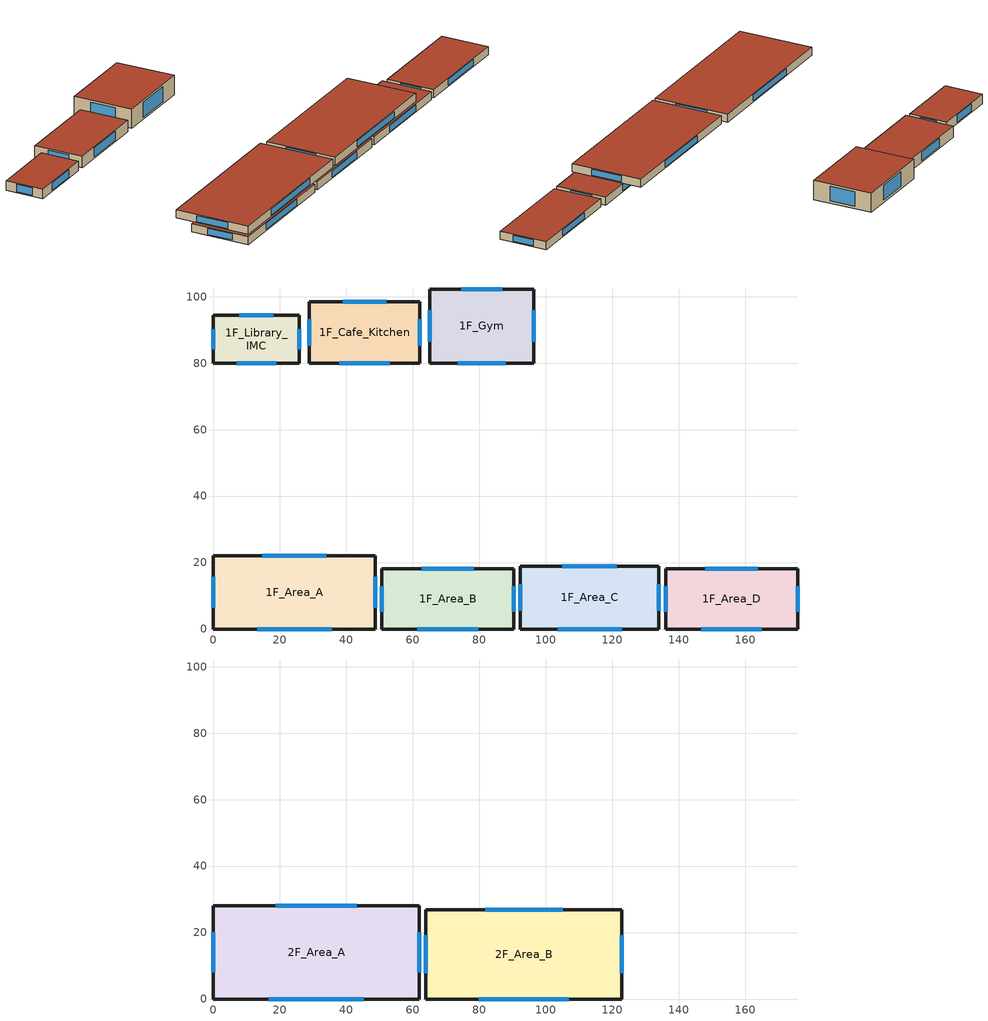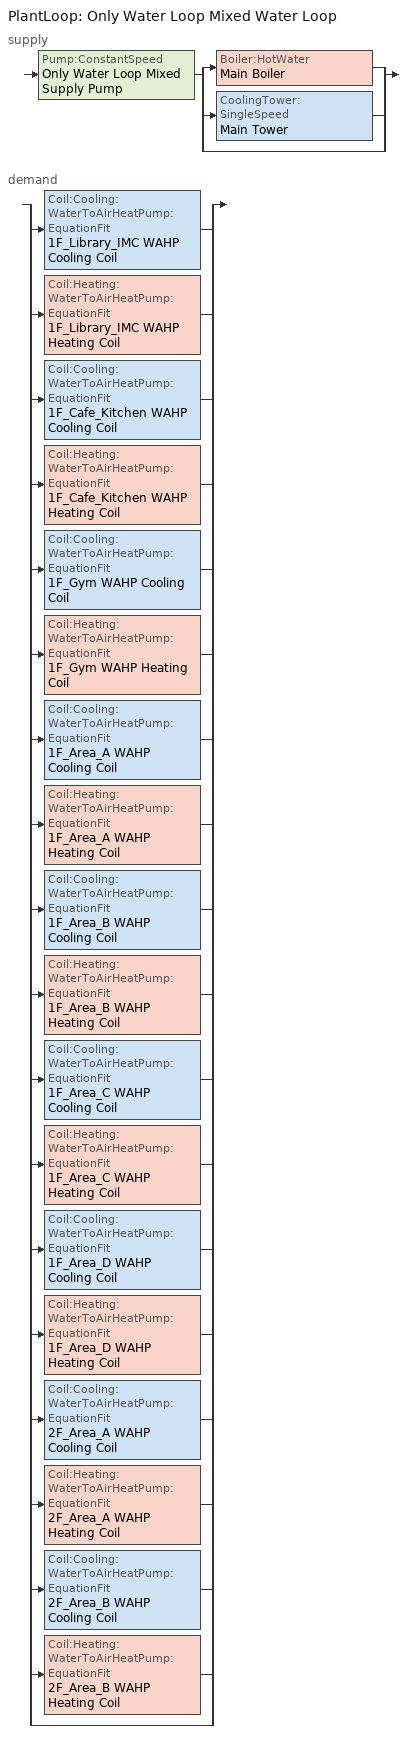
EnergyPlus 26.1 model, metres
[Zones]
1F_Library_IMC
 floor ground (ExtFloor): 0,80 0,94.37 25.86,94.37 25.86,80 z0
 wall outside (ExtWall): 0,80 25.86,80 25.86,94.37 0,94.37 0,80 z0:3.66
 window (ExtWindow): 6.98,80 18.89,80 / 18.04,94.37 7.83,94.37 / 25.86,84.11 25.86,90.26 / 0,90.26 0,84.11 z0.44:3.22
 roof outside (ExtRoof): 0,80 25.86,80 25.86,94.37 0,94.37 z3.66
1F_Cafe_Kitchen
 floor ground (ExtFloor): 28.86,80 28.86,98.46 62.08,98.46 62.08,80 z0
 wall outside (ExtWall): 28.86,80 62.08,80 62.08,98.46 28.86,98.46 28.86,80 z0:4.27
 window (ExtWindow): 37.82,80 53.12,80 / 52.03,98.46 38.92,98.46 / 62.08,85.28 62.08,93.17 / 28.86,93.17 28.86,85.28 z0.51:3.76
 roof outside (ExtRoof): 28.86,80 62.08,80 62.08,98.46 28.86,98.46 z4.27
1F_Gym
 floor ground (ExtFloor): 65.08,80 65.08,102.31 96.32,102.31 96.32,80 z0
 wall outside (ExtWall): 65.08,80 96.32,80 96.32,102.31 65.08,102.31 65.08,80 z0:7.32
 window (ExtWindow): 73.51,80 87.89,80 / 86.87,102.31 74.54,102.31 / 96.32,86.38 96.32,95.92 / 65.08,95.92 65.08,86.38 z0.88:6.44
 roof outside (ExtRoof): 65.08,80 96.32,80 96.32,102.31 65.08,102.31 z7.32
1F_Area_A
 floor ground (ExtFloor): 0,0 0,22.11 48.65,22.11 48.65,0 z0
 wall outside (ExtWall): 0,0 48.65,0 48.65,22.11 0,22.11 0,0 z0:3.05
 window (ExtWindow): 13.12,0 35.53,0 / 33.93,22.11 14.72,22.11 / 48.65,6.33 48.65,15.79 / 0,15.79 0,6.33 z0.37:2.68
 roof outside (ExtRoof): 0,0 48.65,0 48.65,22.11 0,22.11 z3.05
1F_Area_B
 floor ground (ExtFloor): 50.65,0 50.65,18.06 90.38,18.06 90.38,0 z0
 wall outside (ExtWall): 50.65,0 90.38,0 90.38,18.06 50.65,18.06 50.65,0 z0:3.05
 window (ExtWindow): 61.37,0 79.66,0 / 78.35,18.06 62.67,18.06 / 90.38,5.17 90.38,12.89 / 50.65,12.89 50.65,5.17 z0.37:2.68
 roof outside (ExtRoof): 50.65,0 90.38,0 90.38,18.06 50.65,18.06 z3.05
1F_Area_C
 floor ground (ExtFloor): 92.38,0 92.38,18.94 134.04,18.94 134.04,0 z0
 wall outside (ExtWall): 92.38,0 134.04,0 134.04,18.94 92.38,18.94 92.38,0 z0:3.05
 window (ExtWindow): 103.61,0 122.8,0 / 121.43,18.94 104.98,18.94 / 134.04,5.42 134.04,13.52 / 92.38,13.52 92.38,5.42 z0.37:2.68
 roof outside (ExtRoof): 92.38,0 134.04,0 134.04,18.94 92.38,18.94 z3.05
1F_Area_D
 floor ground (ExtFloor): 136.04,0 136.04,18.06 175.76,18.06 175.76,0 z0
 wall outside (ExtWall): 136.04,0 175.76,0 175.76,18.06 136.04,18.06 136.04,0 z0:3.05
 window (ExtWindow): 146.75,0 165.05,0 / 163.74,18.06 148.06,18.06 / 175.76,5.17 175.76,12.89 / 136.04,12.89 136.04,5.17 z0.37:2.68
 roof outside (ExtRoof): 136.04,0 175.76,0 175.76,18.06 136.04,18.06 z3.05
2F_Area_A
 floor ground (ExtFloor): 0,0 0,28.13 61.89,28.13 61.89,0 z3.96
 wall outside (ExtWall): 0,0 61.89,0 61.89,28.13 0,28.13 0,0 z3.96:7.01
 window (ExtWindow): 16.69,0 45.19,0 / 43.16,28.13 18.73,28.13 / 61.89,8.05 61.89,20.08 / 0,20.08 0,8.05 z4.33:6.64
 roof outside (ExtRoof): 0,0 61.89,0 61.89,28.13 0,28.13 z7.01
2F_Area_B
 floor ground (ExtFloor): 63.89,0 63.89,26.82 122.9,26.82 122.9,0 z3.96
 wall outside (ExtWall): 63.89,0 122.9,0 122.9,26.82 63.89,26.82 63.89,0 z3.96:7.01
 window (ExtWindow): 79.8,0 106.98,0 / 105.04,26.82 81.75,26.82 / 122.9,7.68 122.9,19.15 / 63.89,19.15 63.89,7.68 z4.33:6.64
 roof outside (ExtRoof): 63.89,0 122.9,0 122.9,26.82 63.89,26.82 z7.01
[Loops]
PlantLoop 'Only Water Loop Mixed Water Loop'
 supply: Pump:ConstantSpeed 'Only Water Loop Mixed Supply Pump' > split
  | Boiler:HotWater 'Main Boiler'
  | CoolingTower:SingleSpeed 'Main Tower'
  | bypass
 demand: split
  | Coil:Cooling:WaterToAirHeatPump:EquationFit '1F_Library_IMC WAHP Cooling Coil'
  | Coil:Heating:WaterToAirHeatPump:EquationFit '1F_Library_IMC WAHP Heating Coil'
  | Coil:Cooling:WaterToAirHeatPump:EquationFit '1F_Cafe_Kitchen WAHP Cooling Coil'
  | Coil:Heating:WaterToAirHeatPump:EquationFit '1F_Cafe_Kitchen WAHP Heating Coil'
  | Coil:Cooling:WaterToAirHeatPump:EquationFit '1F_Gym WAHP Cooling Coil'
  | Coil:Heating:WaterToAirHeatPump:EquationFit '1F_Gym WAHP Heating Coil'
  | Coil:Cooling:WaterToAirHeatPump:EquationFit '1F_Area_A WAHP Cooling Coil'
  | Coil:Heating:WaterToAirHeatPump:EquationFit '1F_Area_A WAHP Heating Coil'
  | Coil:Cooling:WaterToAirHeatPump:EquationFit '1F_Area_B WAHP Cooling Coil'
  | Coil:Heating:WaterToAirHeatPump:EquationFit '1F_Area_B WAHP Heating Coil'
  | Coil:Cooling:WaterToAirHeatPump:EquationFit '1F_Area_C WAHP Cooling Coil'
  | Coil:Heating:WaterToAirHeatPump:EquationFit '1F_Area_C WAHP Heating Coil'
  | Coil:Cooling:WaterToAirHeatPump:EquationFit '1F_Area_D WAHP Cooling Coil'
  | Coil:Heating:WaterToAirHeatPump:EquationFit '1F_Area_D WAHP Heating Coil'
  | Coil:Cooling:WaterToAirHeatPump:EquationFit '2F_Area_A WAHP Cooling Coil'
  | Coil:Heating:WaterToAirHeatPump:EquationFit '2F_Area_A WAHP Heating Coil'
  | Coil:Cooling:WaterToAirHeatPump:EquationFit '2F_Area_B WAHP Cooling Coil'
  | Coil:Heating:WaterToAirHeatPump:EquationFit '2F_Area_B WAHP Heating Coil'
  | bypass
[BUILDING]
Lakeside_ES: North Axis=0; Terrain=Suburbs; Loads Convergence Tolerance Value=0.04; Temperature Convergence Tolerance Value=0.4; Solar Distribution=FullInteriorAndExterior; Maximum Number of Warmup Days=50; Minimum Number of Warmup Days=6
[SITE:LOCATION]
Sun_Prairie_WI: Latitude=43.16521; Longitude=-89.2541; Time Zone=-6; Elevation=261; Keep Site Location Information=No
[SIZINGPERIOD:DESIGNDAY] Day of Month=21; DryBulb Temperature Range Modifier Type=DefaultMultipliers; Humidity Condition Type=Wetbulb; Barometric Pressure=101325; Wind Direction=270; Rain Indicator=No; Snow Indicator=No; Daylight Saving Time Indicator=No; Solar Model Indicator=ASHRAEClearSky; ASHRAE Clear Sky Optical Depth for Beam Irradiance taub=0; ASHRAE Clear Sky Optical Depth for Diffuse Irradiance taud=0; Begin Environment Reset Mode=FullResetAtBeginEnvironment
Name | Month | Day Type | Maximum DryBulb Temperature | Daily DryBulb Temperature Range | Wetbulb or DewPoint at Maximum DryBulb | Wind Speed | Sky Clearness
Madison Winter | 1 | WinterDesignDay | -17.8 | 0 | -17.8 | 3.5 | 0
Madison Summer | 7 | SummerDesignDay | 33 | 10 | 23 | 4 | 1
[Site:GroundTemperature:BuildingSurface]
2, 1.5, 3, 7, 12, 16, 18, 18.5, 16, 11, 6, 3
[MATERIAL]
Mat_Conc: MediumRough, 0.1, 1.4, 2100, 880, 0.9, 0.7, 0.7
Mat_Insul: MediumRough, 0.1, 0.04, 30, 1200, 0.9, 0.7, 0.7
Mat_Gyp: MediumSmooth, 0.012, 0.16, 800, 1090, 0.9, 0.7, 0.7
Mat_RoofIns: MediumRough, 0.15, 0.04, 30, 1200, 0.9, 0.7, 0.7
Mat_RoofDeck: MediumRough, 0.02, 0.14, 530, 900, 0.9, 0.7, 0.7
Mat_Furniture: MediumSmooth, 0.05, 0.15, 600, 1200, 0.9, 0.7, 0.7
[WINDOWMATERIAL:SIMPLEGLAZINGSYSTEM]
SimpleGlazing: UFactor=1.98739; Solar Heat Gain Coefficient=0.34; Visible Transmittance=0.52
[CONSTRUCTION]
ExtWall: Mat_Conc, Mat_Insul, Mat_Gyp
ExtRoof: Mat_RoofDeck, Mat_RoofIns, Mat_Gyp
ExtFloor: Mat_Insul, Mat_Conc
ExtWindow: SimpleGlazing
A04v2_Furniture: Mat_Furniture
[ZONE] Type=1; Multiplier=1; Ceiling Height=autocalculate; Volume=autocalculate; Floor Area=autocalculate; Part of Total Floor Area=Yes
1F_Library_IMC; 1F_Cafe_Kitchen; 1F_Gym; 1F_Area_A; 1F_Area_B; 1F_Area_C; 1F_Area_D; 2F_Area_A; 2F_Area_B
[PEOPLE] Number of People Calculation Method=People/Area; Fraction Radiant=0.3; Sensible Heat Fraction=autocalculate; Carbon Dioxide Generation Rate=3.82e-08; Enable ASHRAE 55 Comfort Warnings=No; Mean Radiant Temperature Calculation Type=EnclosureAveraged; Clothing Insulation Calculation Method=ClothingInsulationSchedule; Cold Stress Temperature Threshold=15.56; Heat Stress Temperature Threshold=30
Name | Zone or ZoneList or Space or SpaceList | Number of People Schedule | People per Floor Area | Activity Level Schedule
1F_Library_IMC_People | 1F_Library_IMC | SCH_Occ_Library | 0.012 | SCH_Activity
1F_Cafe_Kitchen_People | 1F_Cafe_Kitchen | SCH_Occ_Cafe | 0.18 | SCH_Activity_Cafe
1F_Gym_People | 1F_Gym | SCH_Occ_Gym | 0.008 | SCH_Activity_Gym
1F_Area_A_People | 1F_Area_A | SCH_Occ_Class | 0.045 | SCH_Activity
1F_Area_B_People | 1F_Area_B | SCH_Occ_Class | 0.045 | SCH_Activity
1F_Area_C_People | 1F_Area_C | SCH_Occ_Class | 0.045 | SCH_Activity
1F_Area_D_People | 1F_Area_D | SCH_Occ_Class | 0.045 | SCH_Activity
2F_Area_A_People | 2F_Area_A | SCH_Occ_Class | 0.045 | SCH_Activity
2F_Area_B_People | 2F_Area_B | SCH_Occ_Class | 0.045 | SCH_Activity
[LIGHTS] Design Level Calculation Method=Watts/Area; Return Air Fraction=0; Fraction Radiant=0.2; Fraction Visible=0.2; Fraction Replaceable=1; EndUse Subcategory=General; Return Air Fraction Calculated from Plenum Temperature=No; Return Air Fraction Function of Plenum Temperature Coefficient 1=0; Return Air Fraction Function of Plenum Temperature Coefficient 2=0
Name | Zone or ZoneList or Space or SpaceList | Schedule | Watts per Floor Area
1F_Library_IMC_Lights | 1F_Library_IMC | SCH_Lights | 7.36251
1F_Cafe_Kitchen_Lights | 1F_Cafe_Kitchen | SCH_Lights | 6.54445
1F_Gym_Lights | 1F_Gym | SCH_Lights_Gym | 5.31737
1F_Area_A_Lights | 1F_Area_A | SCH_Lights | 6.54445
1F_Area_B_Lights | 1F_Area_B | SCH_Lights | 6.54445
1F_Area_C_Lights | 1F_Area_C | SCH_Lights | 6.54445
1F_Area_D_Lights | 1F_Area_D | SCH_Lights | 6.54445
2F_Area_A_Lights | 2F_Area_A | SCH_Lights | 6.54445
2F_Area_B_Lights | 2F_Area_B | SCH_Lights | 6.54445
[ELECTRICEQUIPMENT] Design Level Calculation Method=Watts/Area
Name | Zone or ZoneList or Space or SpaceList | Schedule | Watts per Floor Area | Fraction Latent | Fraction Radiant | Fraction Lost | EndUse Subcategory
1F_Library_IMC_Equip | 1F_Library_IMC | SCH_Equip | 5.16667 | 0 | 0.3 | 0 | General
1F_Library_IMC_FanProxy | 1F_Library_IMC | SCH_HVAC | 1.2 | 0 | 0 | 0 | Fans
1F_Cafe_Kitchen_Equip | 1F_Cafe_Kitchen | SCH_Equip | 2.58334 | 0 | 0.3 | 0 | General
1F_Cafe_Kitchen_Kitchen | 1F_Cafe_Kitchen | SCH_Kitchen | 12.9167 | 0.1 | 0.2 | 0.3 | Kitchen
1F_Cafe_Kitchen_FanProxy | 1F_Cafe_Kitchen | SCH_HVAC | 1.44 | 0 | 0 | 0 | Fans
1F_Gym_Equip | 1F_Gym | SCH_Equip | 1.55 | 0 | 0.3 | 0 | General
1F_Gym_FanProxy | 1F_Gym | SCH_HVAC | 0.96 | 0 | 0 | 0 | Fans
1F_Area_A_Equip | 1F_Area_A | SCH_Equip | 3.1 | 0 | 0.3 | 0 | General
1F_Area_A_FanProxy | 1F_Area_A | SCH_HVAC | 2.1375 | 0 | 0 | 0 | Fans
1F_Area_B_Equip | 1F_Area_B | SCH_Equip | 3.1 | 0 | 0.3 | 0 | General
1F_Area_B_FanProxy | 1F_Area_B | SCH_HVAC | 1.1178 | 0 | 0 | 0 | Fans
1F_Area_C_Equip | 1F_Area_C | SCH_Equip | 3.1 | 0 | 0.3 | 0 | General
1F_Area_C_FanProxy | 1F_Area_C | SCH_HVAC | 0.5685 | 0 | 0 | 0 | Fans
1F_Area_D_Equip | 1F_Area_D | SCH_Equip | 3.1 | 0 | 0.3 | 0 | General
1F_Area_D_FanProxy | 1F_Area_D | SCH_HVAC | 0.9647 | 0 | 0 | 0 | Fans
2F_Area_A_Equip | 2F_Area_A | SCH_Equip | 3.1 | 0 | 0.3 | 0 | General
2F_Area_A_FanProxy | 2F_Area_A | SCH_HVAC | 1.6421 | 0 | 0 | 0 | Fans
2F_Area_B_Equip | 2F_Area_B | SCH_Equip | 3.1 | 0 | 0.3 | 0 | General
2F_Area_B_FanProxy | 2F_Area_B | SCH_HVAC | 1.9902 | 0 | 0 | 0 | Fans
[ZONEINFILTRATION:DESIGNFLOWRATE] Schedule=SCH_Infil; Design Flow Rate Calculation Method=Flow/ExteriorArea; Flow Rate per Exterior Surface Area=0.00073; Constant Term Coefficient=1; Temperature Term Coefficient=0; Velocity Term Coefficient=0; Velocity Squared Term Coefficient=0; Density Basis=Outdoor
Name | Zone or ZoneList or Space or SpaceList
1F_Library_IMC_Infil | 1F_Library_IMC
1F_Cafe_Kitchen_Infil | 1F_Cafe_Kitchen
1F_Gym_Infil | 1F_Gym
1F_Area_A_Infil | 1F_Area_A
1F_Area_B_Infil | 1F_Area_B
1F_Area_C_Infil | 1F_Area_C
1F_Area_D_Infil | 1F_Area_D
2F_Area_A_Infil | 2F_Area_A
2F_Area_B_Infil | 2F_Area_B
[DesignSpecification:OutdoorAir] Outdoor Air Method=Flow/Person; Outdoor Air Flow per Person {m3/s}=0.00944; Outdoor Air Flow per Zone Floor Area {m3/s-m2}=0; Outdoor Air Flow per Zone {m3/s}=0
SZ DSOA 1F_Library_IMC; SZ DSOA 1F_Cafe_Kitchen; SZ DSOA 1F_Gym; SZ DSOA 1F_Area_A; SZ DSOA 1F_Area_B; SZ DSOA 1F_Area_C; SZ DSOA 1F_Area_D; SZ DSOA 2F_Area_A; SZ DSOA 2F_Area_B
[SIZING:ZONE] Zone Cooling Design Supply Air Temperature Input Method=SupplyAirTemperature; Zone Cooling Design Supply Air Temperature=12; Zone Heating Design Supply Air Temperature Input Method=SupplyAirTemperature; Zone Heating Design Supply Air Temperature=50; Zone Cooling Design Supply Air Humidity Ratio=0.0085; Zone Heating Design Supply Air Humidity Ratio=0.008; Cooling Design Air Flow Method=DesignDay; Cooling Design Air Flow Rate=0; Cooling Minimum Air Flow per Zone Floor Area=0.000762; Cooling Minimum Air Flow=0; Cooling Minimum Air Flow Fraction=0.2; Heating Design Air Flow Method=DesignDay; Heating Design Air Flow Rate=0; Heating Maximum Air Flow per Zone Floor Area=0.002032; Heating Maximum Air Flow=0.141576; Heating Maximum Air Flow Fraction=0.3; Account for Dedicated Outdoor Air System=No; Dedicated Outdoor Air System Control Strategy=NeutralSupplyAir; Dedicated Outdoor Air Low Setpoint Temperature for Design=autosize; Dedicated Outdoor Air High Setpoint Temperature for Design=autosize; Zone Load Sizing Method=Sensible Load Only No Latent Load; Zone Latent Cooling Design Supply Air Humidity Ratio Input Method=HumidityRatioDifference; Zone Cooling Design Supply Air Humidity Ratio Difference=0.005; Zone Latent Heating Design Supply Air Humidity Ratio Input Method=HumidityRatioDifference; Zone Humidification Design Supply Air Humidity Ratio Difference=0.005; Type of Space Sum to Use=Coincident; Heating Coil Sizing Method=None; Maximum Heating Capacity To Cooling Load Sizing Ratio=1
1F_Library_IMC; 1F_Cafe_Kitchen; 1F_Gym; 1F_Area_A; 1F_Area_B; 1F_Area_C; 1F_Area_D; 2F_Area_A; 2F_Area_B
[Sizing:Zone] Zone Cooling Design Supply Air Temperature Input Method=SupplyAirTemperature; Zone Cooling Design Supply Air Temperature {C}=14; Zone Cooling Design Supply Air Temperature Difference {delta C}=11.11; Zone Heating Design Supply Air Temperature Input Method=SupplyAirTemperature; Zone Heating Design Supply Air Temperature {C}=50; Zone Cooling Design Supply Air Humidity Ratio {kg-H20/kg-air}=0.008; Zone Heating Design Supply Air Humidity Ratio {kg-H2O/kg-air}=0.008; Cooling Design Air Flow Method=DesignDay; Cooling Design Air Flow Rate {m3/s}=0; Cooling Minimum Air Flow Fraction=0; Heating Design Air Flow Method=DesignDay; Heating Design Air Flow Rate {m3/s}=0; Heating Maximum Air Flow Fraction=0
Name | Design Specification Outdoor Air Object | Design Specification Zone Air Distribution Object
1F_Library_IMC | SZ DSOA 1F_Library_IMC | SZ DSZAD 1F_Library_IMC
1F_Cafe_Kitchen | SZ DSOA 1F_Cafe_Kitchen | SZ DSZAD 1F_Cafe_Kitchen
1F_Gym | SZ DSOA 1F_Gym | SZ DSZAD 1F_Gym
1F_Area_A | SZ DSOA 1F_Area_A | SZ DSZAD 1F_Area_A
1F_Area_B | SZ DSOA 1F_Area_B | SZ DSZAD 1F_Area_B
1F_Area_C | SZ DSOA 1F_Area_C | SZ DSZAD 1F_Area_C
1F_Area_D | SZ DSOA 1F_Area_D | SZ DSZAD 1F_Area_D
2F_Area_A | SZ DSOA 2F_Area_A | SZ DSZAD 2F_Area_A
2F_Area_B | SZ DSOA 2F_Area_B | SZ DSZAD 2F_Area_B
[ThermostatSetpoint:DualSetpoint]
Lakeside_AllZones_Tstat Dual SP Control: Heating Setpoint Temperature Schedule=SCH_HtgSP; Cooling Setpoint Temperature Schedule=SCH_ClgSP
[ZoneControl:Thermostat] Control Type Schedule=HVACTemplate-Always 4; Control=Lakeside_AllZones_Tstat Dual SP Control
Name | Zone or ZoneList
1F_Library_IMC Thermostat | 1F_Library_IMC
1F_Cafe_Kitchen Thermostat | 1F_Cafe_Kitchen
1F_Gym Thermostat | 1F_Gym
1F_Area_A Thermostat | 1F_Area_A
1F_Area_B Thermostat | 1F_Area_B
1F_Area_C Thermostat | 1F_Area_C
1F_Area_D Thermostat | 1F_Area_D
2F_Area_A Thermostat | 2F_Area_A
2F_Area_B Thermostat | 2F_Area_B
[DesignSpecification:ZoneAirDistribution] Zone Air Distribution Effectiveness in Cooling Mode=1; Zone Air Distribution Effectiveness in Heating Mode=1
SZ DSZAD 1F_Library_IMC; SZ DSZAD 1F_Cafe_Kitchen; SZ DSZAD 1F_Gym; SZ DSZAD 1F_Area_A; SZ DSZAD 1F_Area_B; SZ DSZAD 1F_Area_C; SZ DSZAD 1F_Area_D; SZ DSZAD 2F_Area_A; SZ DSZAD 2F_Area_B
[Zone equipment]
1F_Library_IMC: 1F_Library_IMC WAHP
1F_Cafe_Kitchen: 1F_Cafe_Kitchen WAHP
1F_Gym: 1F_Gym WAHP
1F_Area_A: 1F_Area_A WAHP
1F_Area_B: 1F_Area_B WAHP
1F_Area_C: 1F_Area_C WAHP
1F_Area_D: 1F_Area_D WAHP
2F_Area_A: 2F_Area_A WAHP
2F_Area_B: 2F_Area_B WAHP
[ZoneHVAC:WaterToAirHeatPump] Cooling Supply Air Flow Rate {m3/s}=autosize; Heating Supply Air Flow Rate {m3/s}=autosize; Cooling Outdoor Air Flow Rate {m3/s}=autosize; Heating Outdoor Air Flow Rate {m3/s}=autosize; No Load Outdoor Air Flow Rate {m3/s}=autosize; Maximum Supply Air Temperature from Supplemental Heater {C}=autosize; Maximum Outdoor Dry-Bulb Temperature for Supplemental Heater Operation {C}=20; Fan Placement=DrawThrough; Supply Air Fan Operating Mode Schedule=HVACTemplate-Always 0; Heat Pump Coil Water Flow Mode=Cycling
Name | Supply Air Fan | Heating Coil | Cooling Coil | Supplemental Heating Coil
1F_Library_IMC WAHP | 1F_Library_IMC WAHP Supply Fan | 1F_Library_IMC WAHP Heating Coil | 1F_Library_IMC WAHP Cooling Coil | 1F_Library_IMC WAHP Supp Heating Coil
1F_Cafe_Kitchen WAHP | 1F_Cafe_Kitchen WAHP Supply Fan | 1F_Cafe_Kitchen WAHP Heating Coil | 1F_Cafe_Kitchen WAHP Cooling Coil | 1F_Cafe_Kitchen WAHP Supp Heating Coil
1F_Gym WAHP | 1F_Gym WAHP Supply Fan | 1F_Gym WAHP Heating Coil | 1F_Gym WAHP Cooling Coil | 1F_Gym WAHP Supp Heating Coil
1F_Area_A WAHP | 1F_Area_A WAHP Supply Fan | 1F_Area_A WAHP Heating Coil | 1F_Area_A WAHP Cooling Coil | 1F_Area_A WAHP Supp Heating Coil
1F_Area_B WAHP | 1F_Area_B WAHP Supply Fan | 1F_Area_B WAHP Heating Coil | 1F_Area_B WAHP Cooling Coil | 1F_Area_B WAHP Supp Heating Coil
1F_Area_C WAHP | 1F_Area_C WAHP Supply Fan | 1F_Area_C WAHP Heating Coil | 1F_Area_C WAHP Cooling Coil | 1F_Area_C WAHP Supp Heating Coil
1F_Area_D WAHP | 1F_Area_D WAHP Supply Fan | 1F_Area_D WAHP Heating Coil | 1F_Area_D WAHP Cooling Coil | 1F_Area_D WAHP Supp Heating Coil
2F_Area_A WAHP | 2F_Area_A WAHP Supply Fan | 2F_Area_A WAHP Heating Coil | 2F_Area_A WAHP Cooling Coil | 2F_Area_A WAHP Supp Heating Coil
2F_Area_B WAHP | 2F_Area_B WAHP Supply Fan | 2F_Area_B WAHP Heating Coil | 2F_Area_B WAHP Cooling Coil | 2F_Area_B WAHP Supp Heating Coil
[Fan:OnOff] Availability Schedule=HVACTemplate-Always 1; Fan Efficiency=0.7; Pressure Rise {Pa}=75; Maximum Flow Rate {m3/s}=autosize; Motor Efficiency=0.9; Motor in Airstream Fraction=1
1F_Library_IMC WAHP Supply Fan; 1F_Cafe_Kitchen WAHP Supply Fan; 1F_Gym WAHP Supply Fan; 1F_Area_A WAHP Supply Fan; 1F_Area_B WAHP Supply Fan; 1F_Area_C WAHP Supply Fan; 1F_Area_D WAHP Supply Fan; 2F_Area_A WAHP Supply Fan; 2F_Area_B WAHP Supply Fan
[Coil:Cooling:WaterToAirHeatPump:EquationFit] Rated Air Flow Rate {m3/s}=Autosize; Rated Water Flow Rate {m3/s}=Autosize; Rated Total Cooling Capacity {W}=autosize; Rated Sensible Cooling Capacity {W}=Autosize; Rated Cooling Coefficient of Performance=4.8; Rated Entering Water Temperature=30; Rated Entering Air Dry-Bulb Temperature=27; Rated Entering Air Wet-Bulb Temperature=19; Nominal Time for Condensate Removal to Begin {s}=0; Ratio of Initial Moisture Evaporation Rate and Steady State Latent Capacity=0; Maximum Cycling Rate {cycles/hr}=2.5; Latent Capacity Time Constant {s}=60; Fan Delay Time {s}=60
Name | Total Cooling Capacity Curve | Sensible Cooling Capacity Curve | Cooling Power Consumption Curve | Part Load Fraction Correlation Curve
1F_Library_IMC WAHP Cooling Coil | 1F_Library_IMC WAHP ClgTotCapCurve | 1F_Library_IMC WAHP ClgSensCapCurve | 1F_Library_IMC WAHP ClgPowCurve | 1F_Library_IMC WAHP ClgPLFCurve
1F_Cafe_Kitchen WAHP Cooling Coil | 1F_Cafe_Kitchen WAHP ClgTotCapCurve | 1F_Cafe_Kitchen WAHP ClgSensCapCurve | 1F_Cafe_Kitchen WAHP ClgPowCurve | 1F_Cafe_Kitchen WAHP ClgPLFCurve
1F_Gym WAHP Cooling Coil | 1F_Gym WAHP ClgTotCapCurve | 1F_Gym WAHP ClgSensCapCurve | 1F_Gym WAHP ClgPowCurve | 1F_Gym WAHP ClgPLFCurve
1F_Area_A WAHP Cooling Coil | 1F_Area_A WAHP ClgTotCapCurve | 1F_Area_A WAHP ClgSensCapCurve | 1F_Area_A WAHP ClgPowCurve | 1F_Area_A WAHP ClgPLFCurve
1F_Area_B WAHP Cooling Coil | 1F_Area_B WAHP ClgTotCapCurve | 1F_Area_B WAHP ClgSensCapCurve | 1F_Area_B WAHP ClgPowCurve | 1F_Area_B WAHP ClgPLFCurve
1F_Area_C WAHP Cooling Coil | 1F_Area_C WAHP ClgTotCapCurve | 1F_Area_C WAHP ClgSensCapCurve | 1F_Area_C WAHP ClgPowCurve | 1F_Area_C WAHP ClgPLFCurve
1F_Area_D WAHP Cooling Coil | 1F_Area_D WAHP ClgTotCapCurve | 1F_Area_D WAHP ClgSensCapCurve | 1F_Area_D WAHP ClgPowCurve | 1F_Area_D WAHP ClgPLFCurve
2F_Area_A WAHP Cooling Coil | 2F_Area_A WAHP ClgTotCapCurve | 2F_Area_A WAHP ClgSensCapCurve | 2F_Area_A WAHP ClgPowCurve | 2F_Area_A WAHP ClgPLFCurve
2F_Area_B WAHP Cooling Coil | 2F_Area_B WAHP ClgTotCapCurve | 2F_Area_B WAHP ClgSensCapCurve | 2F_Area_B WAHP ClgPowCurve | 2F_Area_B WAHP ClgPLFCurve
[Coil:Heating:WaterToAirHeatPump:EquationFit] Rated Water Flow Rate {m3/s}=Autosize; Rated Heating Coefficient of Performance=4.5; Rated Entering Water Temperature=20; Rated Entering Air Dry-Bulb Temperature=20; Ratio of Rated Heating Capacity to Rated Cooling Capacity=1
Name | Rated Air Flow Rate {m3/s} | Rated Heating Capacity {W} | Heating Capacity Curve | Heating Power Consumption Curve | Part Load Fraction Correlation Curve
1F_Library_IMC WAHP Heating Coil | 1.13267 | 21101.1 | 1F_Library_IMC WAHP HtgCapCurve | 1F_Library_IMC WAHP HtgPowCurve | 1F_Library_IMC WAHP HtgPLFCurve
1F_Cafe_Kitchen WAHP Heating Coil | 1.69901 | 31651.7 | 1F_Cafe_Kitchen WAHP HtgCapCurve | 1F_Cafe_Kitchen WAHP HtgPowCurve | 1F_Cafe_Kitchen WAHP HtgPLFCurve
1F_Gym WAHP Heating Coil | 2.26535 | 42202.2 | 1F_Gym WAHP HtgCapCurve | 1F_Gym WAHP HtgPowCurve | 1F_Gym WAHP HtgPLFCurve
1F_Area_A WAHP Heating Coil | 7.36238 | 137157 | 1F_Area_A WAHP HtgCapCurve | 1F_Area_A WAHP HtgPowCurve | 1F_Area_A WAHP HtgPLFCurve
1F_Area_B WAHP Heating Coil | 5.66337 | 105506 | 1F_Area_B WAHP HtgCapCurve | 1F_Area_B WAHP HtgPowCurve | 1F_Area_B WAHP HtgPLFCurve
1F_Area_C WAHP Heating Coil | 4.5307 | 84404.5 | 1F_Area_C WAHP HtgCapCurve | 1F_Area_C WAHP HtgPowCurve | 1F_Area_C WAHP HtgPLFCurve
1F_Area_D WAHP Heating Coil | 3.39802 | 63303.3 | 1F_Area_D WAHP HtgCapCurve | 1F_Area_D WAHP HtgPowCurve | 1F_Area_D WAHP HtgPLFCurve
2F_Area_A WAHP Heating Coil | 6.22971 | 116056 | 2F_Area_A WAHP HtgCapCurve | 2F_Area_A WAHP HtgPowCurve | 2F_Area_A WAHP HtgPLFCurve
2F_Area_B WAHP Heating Coil | 5.66337 | 105506 | 2F_Area_B WAHP HtgCapCurve | 2F_Area_B WAHP HtgPowCurve | 2F_Area_B WAHP HtgPLFCurve
[Coil:Heating:Electric] Efficiency=1; Nominal Capacity of the Coil {W}=0
1F_Library_IMC WAHP Supp Heating Coil; 1F_Cafe_Kitchen WAHP Supp Heating Coil; 1F_Gym WAHP Supp Heating Coil; 1F_Area_A WAHP Supp Heating Coil; 1F_Area_B WAHP Supp Heating Coil; 1F_Area_C WAHP Supp Heating Coil; 1F_Area_D WAHP Supp Heating Coil; 2F_Area_A WAHP Supp Heating Coil; 2F_Area_B WAHP Supp Heating Coil
[Boiler:HotWater]
Main Boiler: Fuel Type=NaturalGas; Nominal Capacity {W}=autosize; Nominal Thermal Efficiency=0.8; Efficiency Curve Temperature Evaluation Variable=LeavingBoiler; Normalized Boiler Efficiency Curve=Main Boiler Efficiency Curve; Max Design Boiler Water Flow Rate {m3/s}=autosize; Minimum Part Load Ratio=0; Maximum Part Load Ratio=1.1; Optimum Part Load Ratio=1; Temp Upper Limit Water Outlet {C}=100; Boiler Flow Mode=ConstantFlow; On Cycle Parasitic Electric Load {W}=0; Sizing Factor=1
[CoolingTower:SingleSpeed]
Main Tower: Design Water Flow Rate {m3/s}=autosize; Design Air Flow Rate {m3/s}=autosize; Design Fan Power {W}=autosize; Design U-Factor Times Area Value {W/K}=autosize; Free Convection Air Flow Rate {m3/s}=autocalculate; Free Convection U-Factor Times Area Value {W/K}=autocalculate; Performance Input Method=UFactorTimesAreaAndDesignWaterFlowRate; Free Convection Capacity {W}=autocalculate; Evaporation Loss Mode=SaturatedExit; Drift Loss Percent {percent}=0.008; Blowdown Calculation Mode=ConcentrationRatio; Blowdown Concentration Ratio=3; Capacity Control=FanCycling; Sizing Factor=1
[Sizing:Plant]
Only Water Loop Mixed Water Loop: Loop Type=Condenser; Design loop exit temperature {C}=34; Design loop delta T {deltaC}=5.6
[PlantLoop]
Only Water Loop Mixed Water Loop: Fluid Type=Water; PlantEquipmentOperationSchemes=Only Water Loop Operation; Maximum Loop Temperature {C}=100; Minimum Loop Temperature {C}=10; Maximum Loop Volumetric Flow Rate {m3/s}=autosize; Minimum Loop Volumetric Flow Rate {m3/s}=0; volume of the plant loop {m3}=autosize; Load Distribution Scheme=SequentialLoad; Plant Loop Demand Calculation Scheme=DualSetPointDeadband
[PlantEquipmentOperationSchemes]
Only Water Loop Operation: Only Water Loop Heat Operation All Hours, HVACTemplate-Always 1, Only Water Loop Cool Operation All Hours, HVACTemplate-Always 1
[PlantEquipmentOperation:HeatingLoad]
Only Water Loop Heat Operation All Hours: Load Range Lower Limit 1 {W}=0; Load Range Upper Limit 1 {W}=1000000000000000; Priority Control 1 Equipment List=Only Water Loop All Heating Equipment
[PlantEquipmentOperation:CoolingLoad]
Only Water Loop Cool Operation All Hours: Load Range Lower Limit 1 {W}=0; Load Range Upper Limit 1 {W}=1000000000000000; Priority Control 1 Equipment List=Only Water Loop All Cooling Equipment
[PlantEquipmentList]
Only Water Loop All Heating Equipment: Main Boiler
Only Water Loop All Cooling Equipment: Main Tower
[SetpointManager:Scheduled:DualSetpoint]
Only Water Loop Mixed Temp Manager: Control Variable=Temperature; High Setpoint Schedule=HVACTemplate-Always 34; Low Setpoint Schedule=HVACTemplate-Always 20; Setpoint Node or NodeList=Only Water Loop Mixed Supply Setpoint Nodes
[Pump:ConstantSpeed]
Only Water Loop Mixed Supply Pump: Rated Volumetric Flow Rate {m3/s}=autosize; Rated Pump Head {Pa}=179352; Rated Power Consumption {W}=autosize; Motor Efficiency=0.9; Fraction of Motor Inefficiencies to Fluid Stream=0; Pump Control Type=Intermittent
[INTERNALMASS] Construction=A04v2_Furniture; Surface Area {m2}=800
Name | Zone or ZoneList
IM_1F_Library_IMC | 1F_Library_IMC
IM_1F_Cafe_Kitchen | 1F_Cafe_Kitchen
IM_1F_Gym | 1F_Gym
IM_1F_Area_A | 1F_Area_A
IM_1F_Area_B | 1F_Area_B
IM_1F_Area_C | 1F_Area_C
IM_1F_Area_D | 1F_Area_D
IM_2F_Area_A | 2F_Area_A
IM_2F_Area_B | 2F_Area_B
[SCHEDULE:COMPACT]
SCH_Occ_Class: Through: 5/31, For: Weekends Holidays, Until: 24:00, 0.05, For: Thursday, Until: 07:00, 0.05, Until: 07:30, 0.2, Until: 08:00, 0.9, Until: 13:30, 1, Until: 15:00, 0.2, Until: 18:00, 0.08, Until: 24:00, 0.05, For: Monday Tuesday Wednesday Friday, Until: 07:00, 0.05, Until: 07:30, 0.2, Until: 08:00, 0.9, Until: 14:45, 1, Until: 15:30, 0.25, Until: 18:00, 0.1, Until: 24:00, 0.05, Through: 7/31, For: Weekends Holidays Friday, Until: 24:00, 0.02, For: Monday Tuesday Wednesday Thursday, Until: 07:30, 0.02, Until: 08:00, 0.1, Until: 13:00, 0.4, Until: 24:00, 0.02, For: AllOtherDays, Until: 24:00, 0, Through: 12/31, For: Weekends Holidays, Until: 24:00, 0.05, For: Thursday, Until: 07:00, 0.05, Until: 07:30, 0.2, Until: 08:00, 0.9, Until: 13:30, 1, Until: 15:00, 0.2, Until: 18:00, 0.08, Until: 24:00, 0.05, For: Monday Tuesday Wednesday Friday, Until: 07:00, 0.05, Until: 07:30, 0.2, Until: 08:00, 0.9, Until: 14:45, 1, Until: 15:30, 0.25, Until: 18:00, 0.1, Until: 24:00, 0.05
SCH_Occ_Library: Through: 5/31, For: Weekends Holidays, Until: 24:00, 0.02, For: Thursday, Until: 07:30, 0.05, Until: 13:30, 0.55, Until: 15:00, 0.15, Until: 24:00, 0.02, For: Monday Tuesday Wednesday Friday, Until: 07:30, 0.05, Until: 14:45, 0.55, Until: 15:30, 0.15, Until: 24:00, 0.02, Through: 7/31, For: Weekends Holidays Friday, Until: 24:00, 0.02, For: Monday Tuesday Wednesday Thursday, Until: 07:30, 0.02, Until: 08:00, 0.1, Until: 13:00, 0.4, Until: 24:00, 0.02, For: AllOtherDays, Until: 24:00, 0, Through: 12/31, For: Weekends Holidays, Until: 24:00, 0.02, For: Thursday, Until: 07:30, 0.05, Until: 13:30, 0.55, Until: 15:00, 0.15, Until: 24:00, 0.02, For: Monday Tuesday Wednesday Friday, Until: 07:30, 0.05, Until: 14:45, 0.55, Until: 15:30, 0.15, Until: 24:00, 0.02
SCH_Occ_Cafe: Through: 5/31, For: Weekends Holidays, Until: 24:00, 0.02, For: Thursday, Until: 07:00, 0.05, Until: 10:45, 0.08, Until: 11:00, 0.25, Until: 13:00, 0.95, Until: 13:30, 0.2, Until: 15:00, 0.05, Until: 24:00, 0.02, For: Monday Tuesday Wednesday Friday, Until: 07:00, 0.05, Until: 10:45, 0.08, Until: 11:00, 0.25, Until: 13:00, 0.95, Until: 14:45, 0.15, Until: 15:30, 0.05, Until: 24:00, 0.02, Through: 7/31, For: Weekends Holidays Friday, Until: 24:00, 0.02, For: Monday Tuesday Wednesday Thursday, Until: 07:30, 0.02, Until: 08:00, 0.1, Until: 13:00, 0.4, Until: 24:00, 0.02, For: AllOtherDays, Until: 24:00, 0, Through: 12/31, For: Weekends Holidays, Until: 24:00, 0.02, For: Thursday, Until: 07:00, 0.05, Until: 10:45, 0.08, Until: 11:00, 0.25, Until: 13:00, 0.95, Until: 13:30, 0.2, Until: 15:00, 0.05, Until: 24:00, 0.02, For: Monday Tuesday Wednesday Friday, Until: 07:00, 0.05, Until: 10:45, 0.08, Until: 11:00, 0.25, Until: 13:00, 0.95, Until: 14:45, 0.15, Until: 15:30, 0.05, Until: 24:00, 0.02
SCH_Occ_Gym: Through: 5/31, For: Weekends Holidays, Until: 24:00, 0.02, For: Thursday, Until: 08:00, 0.05, Until: 09:00, 0.7, Until: 10:00, 0.15, Until: 11:00, 0.7, Until: 12:00, 0.15, Until: 13:00, 0.5, Until: 13:30, 0.1, Until: 24:00, 0.02, For: Monday Tuesday Wednesday Friday, Until: 08:00, 0.05, Until: 09:00, 0.7, Until: 10:00, 0.15, Until: 11:00, 0.7, Until: 12:00, 0.15, Until: 13:00, 0.7, Until: 14:00, 0.15, Until: 14:45, 0.4, Until: 15:30, 0.08, Until: 24:00, 0.02, Through: 7/31, For: Weekends Holidays Friday, Until: 24:00, 0.02, For: Monday Tuesday Wednesday Thursday, Until: 07:30, 0.02, Until: 08:00, 0.1, Until: 13:00, 0.4, Until: 24:00, 0.02, For: AllOtherDays, Until: 24:00, 0, Through: 12/31, For: Weekends Holidays, Until: 24:00, 0.02, For: Thursday, Until: 08:00, 0.05, Until: 09:00, 0.7, Until: 10:00, 0.15, Until: 11:00, 0.7, Until: 12:00, 0.15, Until: 13:00, 0.5, Until: 13:30, 0.1, Until: 24:00, 0.02, For: Monday Tuesday Wednesday Friday, Until: 08:00, 0.05, Until: 09:00, 0.7, Until: 10:00, 0.15, Until: 11:00, 0.7, Until: 12:00, 0.15, Until: 13:00, 0.7, Until: 14:00, 0.15, Until: 14:45, 0.4, Until: 15:30, 0.08, Until: 24:00, 0.02
SCH_Lights: Through: 5/31, For: Weekends Holidays, Until: 24:00, 0.1, For: Thursday, Until: 06:45, 0.1, Until: 07:30, 0.5, Until: 13:30, 0.9, Until: 18:00, 0.25, Until: 24:00, 0.1, For: Monday Tuesday Wednesday Friday, Until: 06:45, 0.1, Until: 07:30, 0.5, Until: 15:00, 0.9, Until: 18:00, 0.3, Until: 24:00, 0.1, Through: 7/31, For: Weekends Holidays Friday, Until: 24:00, 0.02, For: Monday Tuesday Wednesday Thursday, Until: 07:30, 0.02, Until: 08:00, 0.1, Until: 13:00, 0.4, Until: 24:00, 0.02, For: AllOtherDays, Until: 24:00, 0, Through: 12/31, For: Weekends Holidays, Until: 24:00, 0.1, For: Thursday, Until: 06:45, 0.1, Until: 07:30, 0.5, Until: 13:30, 0.9, Until: 18:00, 0.25, Until: 24:00, 0.1, For: Monday Tuesday Wednesday Friday, Until: 06:45, 0.1, Until: 07:30, 0.5, Until: 15:00, 0.9, Until: 18:00, 0.3, Until: 24:00, 0.1
SCH_Lights_Gym: Through: 5/31, For: Weekends Holidays, Until: 24:00, 0.05, For: Thursday, Until: 07:30, 0.05, Until: 13:30, 0.75, Until: 15:00, 0.15, Until: 24:00, 0.05, For: Monday Tuesday Wednesday Friday, Until: 07:30, 0.05, Until: 15:00, 0.75, Until: 18:00, 0.15, Until: 24:00, 0.05, Through: 7/31, For: Weekends Holidays Friday, Until: 24:00, 0.02, For: Monday Tuesday Wednesday Thursday, Until: 07:30, 0.02, Until: 08:00, 0.1, Until: 13:00, 0.4, Until: 24:00, 0.02, For: AllOtherDays, Until: 24:00, 0, Through: 12/31, For: Weekends Holidays, Until: 24:00, 0.05, For: Thursday, Until: 07:30, 0.05, Until: 13:30, 0.75, Until: 15:00, 0.15, Until: 24:00, 0.05, For: Monday Tuesday Wednesday Friday, Until: 07:30, 0.05, Until: 15:00, 0.75, Until: 18:00, 0.15, Until: 24:00, 0.05
SCH_Equip: Through: 5/31, For: Weekends Holidays, Until: 24:00, 0.15, For: Thursday, Until: 07:00, 0.15, Until: 13:30, 0.7, Until: 18:00, 0.25, Until: 24:00, 0.15, For: Monday Tuesday Wednesday Friday, Until: 07:00, 0.15, Until: 15:00, 0.7, Until: 18:00, 0.3, Until: 24:00, 0.15, Through: 7/31, For: Weekends Holidays Friday, Until: 24:00, 0.02, For: Monday Tuesday Wednesday Thursday, Until: 07:30, 0.02, Until: 08:00, 0.1, Until: 13:00, 0.4, Until: 24:00, 0.02, For: AllOtherDays, Until: 24:00, 0, Through: 12/31, For: Weekends Holidays, Until: 24:00, 0.15, For: Thursday, Until: 07:00, 0.15, Until: 13:30, 0.7, Until: 18:00, 0.25, Until: 24:00, 0.15, For: Monday Tuesday Wednesday Friday, Until: 07:00, 0.15, Until: 15:00, 0.7, Until: 18:00, 0.3, Until: 24:00, 0.15
SCH_Kitchen: Through: 5/31, For: Weekends Holidays, Until: 24:00, 0.05, For: Thursday, Until: 06:00, 0.05, Until: 13:30, 0.85, Until: 15:00, 0.15, Until: 24:00, 0.05, For: Monday Tuesday Wednesday Friday, Until: 06:00, 0.05, Until: 13:30, 0.85, Until: 15:00, 0.2, Until: 24:00, 0.05, Through: 7/31, For: Weekends Holidays Friday, Until: 24:00, 0.02, For: Monday Tuesday Wednesday Thursday, Until: 07:30, 0.02, Until: 08:00, 0.1, Until: 13:00, 0.4, Until: 24:00, 0.02, For: AllOtherDays, Until: 24:00, 0, Through: 12/31, For: Weekends Holidays, Until: 24:00, 0.05, For: Thursday, Until: 06:00, 0.05, Until: 13:30, 0.85, Until: 15:00, 0.15, Until: 24:00, 0.05, For: Monday Tuesday Wednesday Friday, Until: 06:00, 0.05, Until: 13:30, 0.85, Until: 15:00, 0.2, Until: 24:00, 0.05
SCH_Infil: Through: 12/31, For: AllDays, Until: 07:00, 1, Until: 15:30, 0.5, Until: 24:00, 1
SCH_HVAC: Through: 12/31, For: Weekends Holidays, Until: 24:00, 0, For: Thursday, Until: 05:30, 0, Until: 07:30, 0.25, Until: 13:30, 1, Until: 18:00, 0.15, Until: 24:00, 0, For: Monday Tuesday Wednesday Friday, Until: 05:30, 0, Until: 07:30, 0.25, Until: 14:45, 1, Until: 18:00, 0.15, Until: 24:00, 0, For: AllOtherDays, Until: 24:00, 0
SCH_HtgSP: Through: 12/31, For: SummerDesignDay, Until: 24:00, 7.78, For: WinterDesignDay, Until: 24:00, 21.11, For: Weekends Holidays, Until: 24:00, 7.78, For: Thursday, Until: 03:15, 7.78, Until: 13:30, 21.11, Until: 24:00, 7.78, For: AllOtherDays, Until: 03:15, 7.78, Until: 15:30, 21.11, Until: 24:00, 7.78
SCH_ClgSP: Through: 12/31, For: SummerDesignDay, Until: 24:00, 23.33, For: WinterDesignDay, Until: 24:00, 29.44, For: Weekends Holidays, Until: 24:00, 29.44, For: Thursday, Until: 06:45, 29.44, Until: 14:00, 23.33, Until: 24:00, 29.44, For: AllOtherDays, Until: 06:45, 29.44, Until: 15:30, 23.33, Until: 24:00, 29.44
SCH_Activity: Through: 12/31, For: AllDays, Until: 24:00, 120
SCH_Activity_Gym: Through: 12/31, For: AllDays, Until: 24:00, 250
SCH_Activity_Cafe: Through: 12/31, For: AllDays, Until: 24:00, 130
[Schedule:Compact]
HVACTemplate-Always 4: Through: 12/31, For: AllDays, Until: 24:00, 4
HVACTemplate-Always 0: Through: 12/31, For: AllDays, Until: 24:00, 0
HVACTemplate-Always 1: Through: 12/31, For: AllDays, Until: 24:00, 1
HVACTemplate-Always 34: Through: 12/31, For: AllDays, Until: 24:00, 34
HVACTemplate-Always 20: Through: 12/31, For: AllDays, Until: 24:00, 20
[Curve:QuadLinear] Coefficient5 z=0; Minimum Value of w=-100; Maximum Value of w=100; Minimum Value of x=-100; Maximum Value of x=100; Minimum Value of y=-100; Maximum Value of y=100; Minimum Value of z=-100; Maximum Value of z=100
Name | Coefficient1 Constant | Coefficient2 w | Coefficient3 x | Coefficient4 y
1F_Library_IMC WAHP ClgTotCapCurve; 1F_Cafe_Kitchen WAHP ClgTotCapCurve; 1F_Gym WAHP ClgTotCapCurve; 1F_Area_A WAHP ClgTotCapCurve; 1F_Area_B WAHP ClgTotCapCurve; 1F_Area_C WAHP ClgTotCapCurve; 1F_Area_D WAHP ClgTotCapCurve; 2F_Area_A WAHP ClgTotCapCurve; 2F_Area_B WAHP ClgTotCapCurve | -9.32564 | 11.0881 | -1.75195 | 0.76082
1F_Library_IMC WAHP ClgPowCurve; 1F_Cafe_Kitchen WAHP ClgPowCurve; 1F_Gym WAHP ClgPowCurve; 1F_Area_A WAHP ClgPowCurve; 1F_Area_B WAHP ClgPowCurve; 1F_Area_C WAHP ClgPowCurve; 1F_Area_D WAHP ClgPowCurve; 2F_Area_A WAHP ClgPowCurve; 2F_Area_B WAHP ClgPowCurve | -3.25323 | -0.990977 | 4.03829 | 0.952179
1F_Library_IMC WAHP HtgCapCurve; 1F_Cafe_Kitchen WAHP HtgCapCurve; 1F_Gym WAHP HtgCapCurve; 1F_Area_A WAHP HtgCapCurve; 1F_Area_B WAHP HtgCapCurve; 1F_Area_C WAHP HtgCapCurve; 1F_Area_D WAHP HtgCapCurve; 2F_Area_A WAHP HtgCapCurve; 2F_Area_B WAHP HtgCapCurve | -1.30782 | -2.37468 | 4.00919 | 0.615581
1F_Library_IMC WAHP HtgPowCurve; 1F_Cafe_Kitchen WAHP HtgPowCurve; 1F_Gym WAHP HtgPowCurve; 1F_Area_A WAHP HtgPowCurve; 1F_Area_B WAHP HtgPowCurve; 1F_Area_C WAHP HtgPowCurve; 1F_Area_D WAHP HtgPowCurve; 2F_Area_A WAHP HtgPowCurve; 2F_Area_B WAHP HtgPowCurve | -2.17352 | 0.830808 | 1.56828 | 0.68971
[Curve:QuintLinear] Coefficient1 Constant=-5.26563; Coefficient2 v=17.3118; Coefficient3 w=-11.4497; Coefficient4 x=-0.944805; Coefficient5 y=0.739607; Coefficient6 z=0; Minimum Value of v=-100; Maximum Value of v=100; Minimum Value of w=-100; Maximum Value of w=100; Minimum Value of x=-100; Maximum Value of x=100; Minimum Value of y=-100; Maximum Value of y=100; Minimum Value of z=-100; Maximum Value of z=100
1F_Library_IMC WAHP ClgSensCapCurve; 1F_Cafe_Kitchen WAHP ClgSensCapCurve; 1F_Gym WAHP ClgSensCapCurve; 1F_Area_A WAHP ClgSensCapCurve; 1F_Area_B WAHP ClgSensCapCurve; 1F_Area_C WAHP ClgSensCapCurve; 1F_Area_D WAHP ClgSensCapCurve; 2F_Area_A WAHP ClgSensCapCurve; 2F_Area_B WAHP ClgSensCapCurve
[Curve:Quadratic] Minimum Value of x=0; Maximum Value of x=1
Name | Coefficient1 Constant | Coefficient2 x | Coefficient3 x**2
1F_Library_IMC WAHP ClgPLFCurve; 1F_Library_IMC WAHP HtgPLFCurve; 1F_Cafe_Kitchen WAHP ClgPLFCurve; 1F_Cafe_Kitchen WAHP HtgPLFCurve; 1F_Gym WAHP ClgPLFCurve; 1F_Gym WAHP HtgPLFCurve; 1F_Area_A WAHP ClgPLFCurve; 1F_Area_A WAHP HtgPLFCurve; 1F_Area_B WAHP ClgPLFCurve; 1F_Area_B WAHP HtgPLFCurve; 1F_Area_C WAHP ClgPLFCurve; 1F_Area_C WAHP HtgPLFCurve; 1F_Area_D WAHP ClgPLFCurve; 1F_Area_D WAHP HtgPLFCurve; 2F_Area_A WAHP ClgPLFCurve; 2F_Area_A WAHP HtgPLFCurve; 2F_Area_B WAHP ClgPLFCurve; 2F_Area_B WAHP HtgPLFCurve | 0.85 | 0.15 | 0
Main Boiler Efficiency Curve | 0.97 | 0.0633 | -0.0333
